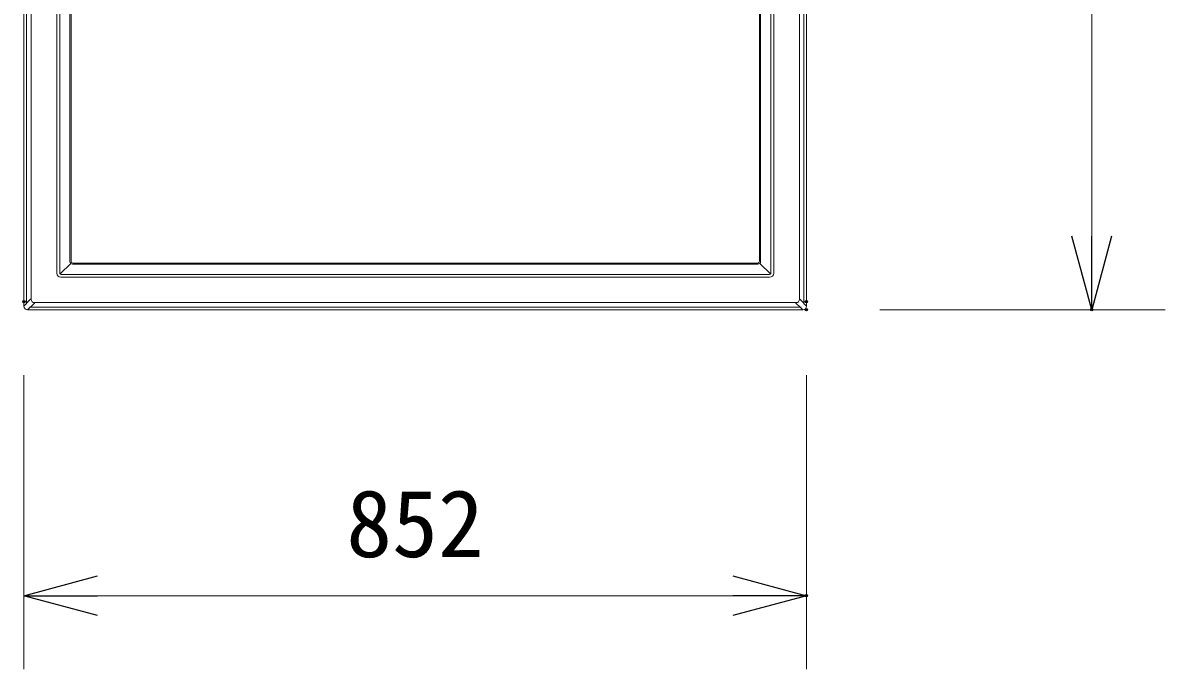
# Model space of a CAD drawing. Units: millimetres, scale not verified. Extents: x -63 to 62, y -57 to 57.
# Drawn here: x -29.57 to 1.52, y -12.27 to 5.32 of the extents above; entities that cross this region are included whole.
import ezdxf
from ezdxf.enums import TextEntityAlignment as Align

# ---------------------------------------------------------------- set-up
doc = ezdxf.new("R2010")
doc.units = ezdxf.units.MM
doc.header["$LTSCALE"] = 0.125
doc.header["$PDMODE"] = 32
doc.header["$PDSIZE"] = 0.0625
doc.layers.add('0-0_0', color=7, linetype='Continuous')
doc.layers.add('0-4_DEFPOINTS', color=7, linetype='Continuous')
doc.layers.add('0-5_GAIKEI', color=1, linetype='Continuous', lineweight=18)
doc.layers.add('0-6_SUNPO', color=7, linetype='Continuous', lineweight=18)
doc.styles.add('ＭＳ ゴシック', font='')
doc.styles.get('ＭＳ ゴシック').set_extended_font_data('MS Gothic')

# ---------------------------------------------------------------- blocks, each defined once
blk = doc.blocks.new('_OPEN30')
at = {"layer": '0-0_0'}
blk.add_line((0, 0), (-1, 0), dxfattribs=at)
blk.add_lwpolyline([(-1, 0.26795), (0, 0), (-1, -0.26795)], dxfattribs=at)
blk = doc.blocks.new('D8')
at = {"layer": '0-4_DEFPOINTS'}
for p in [(-5.08, 39.3261), (-5.08, 3.4762), (2.6843, 3.4762)]:
    blk.add_point(p, dxfattribs=at)
at = {"layer": '0-6_SUNPO'}
for p, q in [((-3.08, 39.3261), (4.6843, 39.3261)), ((2.6843, 37.3261), (2.6843, 5.4762)), ((-3.08, 3.4762), (4.6843, 3.4762))]:
    blk.add_line(p, q, dxfattribs=at)
at = {"layer": '0-6_SUNPO', "xscale": 2, "yscale": 2}
for p, rotation in [((2.6843, 39.3261), 90), ((2.6843, 3.4762), 270)]:
    blk.add_blockref('_OPEN30', p, dxfattribs=dict(at, rotation=rotation))
at = {"layer": '0-6_SUNPO', "style": 'ＭＳ ゴシック'}
blk.add_text('1434', height=1.833, rotation=90, dxfattribs=at).set_placement((2.1843, 18.9011), align=Align.BOTTOM_LEFT)
blk = doc.blocks.new('D7')
at = {"layer": '0-4_DEFPOINTS'}
for p in [(-26.376, 3.6961), (-5.0799, 3.6961), (-5.0799, -4.304)]:
    blk.add_point(p, dxfattribs=at)
at = {"layer": '0-6_SUNPO'}
for p, q in [((-26.376, 1.6961), (-26.376, -6.304)), ((-5.0799, 1.6961), (-5.0799, -6.304)), ((-24.376, -4.304), (-7.0799, -4.304))]:
    blk.add_line(p, q, dxfattribs=at)
at = {"layer": '0-6_SUNPO', "xscale": 2, "yscale": 2, "rotation": 180}
blk.add_blockref('_OPEN30', (-26.376, -4.304), dxfattribs=at)
at = {"layer": '0-6_SUNPO', "xscale": 2, "yscale": 2}
blk.add_blockref('_OPEN30', (-5.0799, -4.304), dxfattribs=at)
at = {"layer": '0-6_SUNPO', "style": 'ＭＳ ゴシック'}
blk.add_text('852', height=1.833, dxfattribs=at).set_placement((-17.6029, -3.804), align=Align.BOTTOM_LEFT)

msp = doc.modelspace()

# ---------------------------------------------------------------- linework, layer by layer
at = {"layer": '0-5_GAIKEI', "color": 7}
for p, q in [((-29.5355, 33.2644), (-29.5355, -2.3856)), ((-8.2355, 33.2644), (-8.2355, -2.3856)), ((-8.3355, -2.4856), (-29.4355, -2.4856))]:
    msp.add_line(p, q, dxfattribs=at)
at = {"layer": '0-5_GAIKEI'}
for p, q in [((-29.4652, -2.3078), (-29.4652, 33.1866)), ((-29.3401, -2.1971), (-29.3401, 33.0759)), ((-8.4309, 33.0759), (-8.4309, -2.1971)), ((-8.3058, 33.1866), (-8.3058, -2.3078)), ((-28.6423, 32.3666), (-28.6423, -1.4878)), ((-28.5632, -1.4844), (-28.5632, 32.3632)), ((-9.2078, 32.3632), (-9.2078, -1.4844)), ((-9.1288, -1.4878), (-9.1288, 32.3666)), ((-28.2858, 32.0496), (-28.2858, -1.1708)), ((-28.2553, -1.1635), (-28.2553, 32.0423)), ((-9.5157, 32.0423), (-9.5157, -1.1635)), ((-9.4852, -1.1708), (-9.4852, 32.0496)), ((-28.2647, -1.2225), (-28.5527, -1.5105)), ((-28.213, -1.2436), (-9.5581, -1.2436)), ((-9.5654, -1.2131), (-28.2057, -1.2131)), ((-9.5063, -1.2225), (-9.2184, -1.5105)), ((-9.2445, -1.521), (-28.5265, -1.521)), ((-28.5299, -1.6001), (-9.2411, -1.6001)), ((-29.5355, -2.3857), (-29.4646, -2.3148)), ((-29.4652, -2.3078), (-29.3545, -2.1971)), ((-29.3647, -2.4147), (-29.4356, -2.4856)), ((-29.247, -2.3045), (-29.3577, -2.4153)), ((-29.3577, -2.4153), (-8.4133, -2.4153)), ((-29.3401, -2.1971), (-29.3545, -2.1971)), ((-29.247, -2.2902), (-29.247, -2.3045)), ((-29.247, -2.2902), (-8.524, -2.2902)), ((-8.524, -2.3045), (-8.524, -2.2902)), ((-8.4133, -2.4153), (-8.524, -2.3045)), ((-8.4166, -2.1971), (-8.4309, -2.1971)), ((-8.4166, -2.1971), (-8.3058, -2.3078)), ((-8.3354, -2.4856), (-8.4063, -2.4147)), ((-8.3064, -2.3148), (-8.2355, -2.3857))]:
    msp.add_line(p, q, dxfattribs=at)
for centre, start, end in [((-29.4355, -2.3856), 180, 180.07847), ((-29.4355, -2.3856), 269.92153, 270), ((-8.3355, -2.3856), 270, 270.07847), ((-8.3355, -2.3856), 359.92153, 0)]:
    msp.add_arc(centre, 0.1, start, end, dxfattribs=at)
at = {"layer": '0-5_GAIKEI', "color": 7}
for centre, start, end in [((-29.4355, -2.3856), 180.07847, 269.92153), ((-8.3355, -2.3856), 270.07847, 359.92153)]:
    msp.add_arc(centre, 0.1, start, end, dxfattribs=at)
at = {"layer": '0-5_GAIKEI'}
for centre, major_axis, ratio, start_param, end_param in [((-28.2096, -1.1691), (0.0624, 0.0447), 0.976178, 2.5319727, 3.2948035), ((-28.2112, -1.1675), (0.0447, 0.0624), 0.976178, 2.9883818, 3.7512126), ((-28.2049, -1.1627), (0.0359, 0.0359), 0.985257, 2.3636208, 3.9195645), ((-9.5661, -1.1627), (0.0359, -0.0359), 0.985257, 5.5052135, 7.0611571), ((-9.5598, -1.1675), (0.0447, -0.0624), 0.976178, 5.6735654, 6.4363962), ((-9.5614, -1.1691), (0.0624, -0.0447), 0.976178, 6.1299744, 6.8928052), ((-28.5296, -1.4874), (0.0798, 0.0798), 0.997265, 2.357564, 3.9256213), ((-28.5258, -1.4844), (0.0034, -0.0374), 0.996584, 4.6205196, 5.3894073), ((-28.5266, -1.4836), (0.0374, -0.0034), 0.996584, 4.0353707, 4.8042583), ((-9.2444, -1.4836), (0.0374, 0.0034), 0.996584, 4.6205196, 5.3894073), ((-9.2414, -1.4874), (0.0798, -0.0798), 0.997265, 5.4991567, 7.0672139), ((-9.2452, -1.4844), (0.0034, 0.0374), 0.996584, 4.0353707, 4.8042583), ((-29.4537, -2.4038), (0.0225, -0.2427), 0.011845, 4.3048535, 4.423584), ((-29.4537, -2.4038), (0.2427, -0.0225), 0.011845, 5.001194, 5.1199244), ((-29.0567, -2.0068), (0.2591, 0.2591), 0.443427, 2.7242186, 3.5589667), ((-8.7143, -2.0068), (0.2591, -0.2591), 0.443427, 5.8658113, 6.7005593), ((-8.3173, -2.4038), (0.2427, 0.0225), 0.011845, 4.3048535, 4.423584), ((-8.3173, -2.4038), (0.0225, 0.2427), 0.011845, 5.0011939, 5.1199244)]:
    msp.add_ellipse(centre, major_axis=major_axis, ratio=ratio, start_param=start_param, end_param=end_param, dxfattribs=at)

# ---------------------------------------------------------------- block references
at = {"layer": '0-6_SUNPO'}
for name in ['D8', 'D7']:
    msp.add_blockref(name, (-3.1595, -5.9617), dxfattribs=at)

doc.saveas('drawing.dxf')
